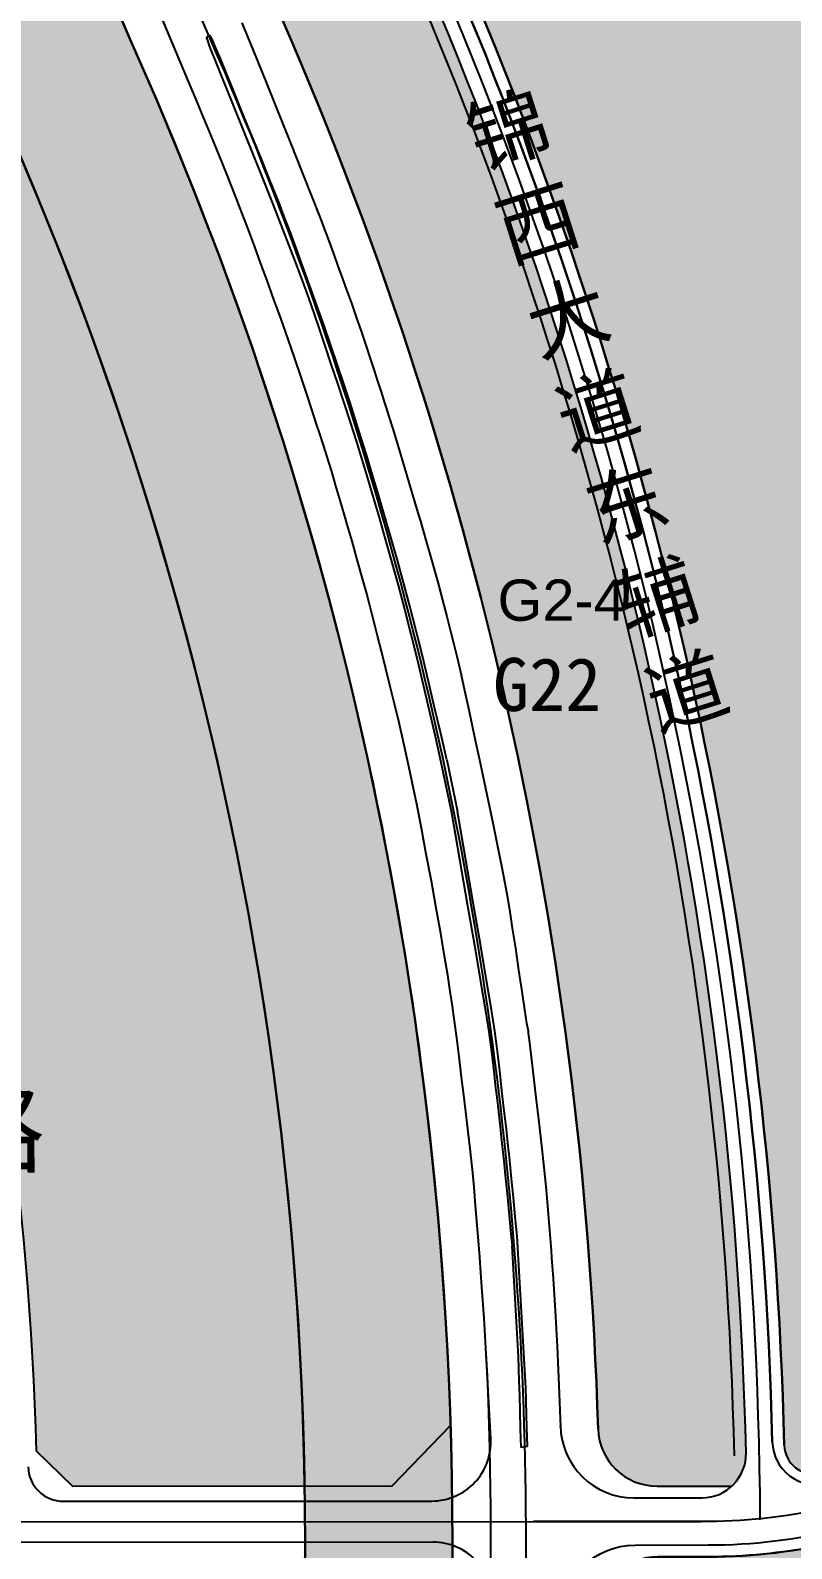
# Model space of a CAD drawing. Extents: x 2442 to 11417, y 1140 to 9206.
# Drawn here: x 7210 to 7468, y 3651 to 4167 of the extents above; entities that cross this region are included whole.
import ezdxf

# ---------------------------------------------------------------- set-up
doc = ezdxf.new("R2010")
doc.units = 0
doc.header["$LTSCALE"] = 1000
doc.header["$MEASUREMENT"] = 0
for name, pattern in [('CENTER', [50.800000000000004, 31.75, -6.35, 6.35, -6.35]), ('CENTER2', [28.575000000000003, 19.05, -3.175, 3.175, -3.175]), ('DASHDOT', [25.4, 12.7, -6.35, 0, -6.35])]:
    doc.linetypes.add(name, pattern=pattern)
for name, color, linetype in [('01-R2-R2二类居住', 2, 'Continuous'), ('08-G11-公园', 3, 'Continuous'), ('08-G22-防护绿地', 104, 'Continuous'), ('14-z地块编号', 217, 'Continuous'), ('a-dlcenter', 1, 'CENTER'), ('FGX', 212, 'Continuous'), ('RD-中线', 7, 'DASHDOT'), ('RD-侧石线', 5, 'Continuous'), ('RD-红线', 1, 'Continuous'), ('RD-绿线', 3, 'Continuous'), ('road-name', 2, 'Continuous'), ('YD-G2', 94, 'Continuous'), ('YD-R2', 50, 'Continuous'), ('用地性质代码', 7, 'Continuous'), ('用地线', 5, 'Continuous'), ('路名', 7, 'Continuous'), ('道路', 7, 'Continuous'), ('道路红线', 12, 'Continuous'), ('道路绿化', 84, 'Continuous')]:
    doc.layers.add(name, color=color, linetype=linetype)
doc.styles.get("Standard").update_dxf_attribs({"font": 'gbenor.shx', "bigfont": 'gbcbig.shx'})
doc.styles.add('xtx', font='')
doc.styles.add('黑体', font='simhei.ttf')
doc.styles.get('xtx').set_extended_font_data('SimSun')

msp = doc.modelspace()

# ---------------------------------------------------------------- hatches: boundary and pattern name
at = {"layer": '01-R2-R2二类居住', "linetype": 'Continuous'}
h = msp.add_hatch(color=256, dxfattribs=at)
edge = h.paths.add_edge_path()
edge.add_arc((6108.475630416755, 3653.316590217634), 1357.317628964684, 1.3955836430238833, 23.714683296225303, ccw=False)
edge.add_arc((7475.387672011913, 3686.617776679394), 10.00000000000002, 181.3955836430276, 283.1003062280993)
edge.add_arc((7439.575942952881, 3840.505788109132), 167.9999999999895, 283.1003062280996, 297.3518120817749)
edge.add_line((7516.764036164689, 3691.287832532996), (7555.432586925105, 3711.290463509497))
edge.add_arc((7487.433552429041, 3842.744376755179), 148.0000000000001, 297.3518120817501, 342.5421233592349)
edge.add_line((7628.616342281621, 3798.343702780088), (7646.328011525173, 3854.662282046557))
edge.add_arc((7505.145221672589, 3899.062956021647), 148.0000000000033, 342.5421233592357, 355.8719872615684)
edge.add_line((7652.761266394576, 3888.409161362583), (7657.223201860747, 3950.232510356906))
edge.add_arc((7617.32697355751, 3953.111914318815), 39.99999999999919, 355.8719872615687, 411.3738918238401)
edge.add_line((7642.296399565565, 3984.361358551124), (7586.18183983523, 4029.198903076556))
edge.add_arc((7704.162377723288, 4176.85252707422), 188.9999999999976, 202.6310605966043, 231.3738918238412, ccw=False)
edge.add_line((7529.715046736744, 4104.126130823133), (7472.907070354825, 4240.390271072421))
edge.add_arc((7454.44703532979, 4232.694356125223), 20.00000000000068, 22.63106059658344, 113.2056629899328)
edge.add_line((7446.566380269796, 4251.07628409335), (7356.396023306399, 4212.418669881331))
edge.add_arc((7360.336350836396, 4203.227705897269), 9.999999999999337, 113.2056629899383, 203.7146832962289)
at = {"layer": '08-G11-公园'}
msp.add_hatch(color=256, dxfattribs=at).paths.add_polyline_path([(7782.602884192788, 3735.943137191704), (7745.97390558699, 3748.635887742318), (7727.503650278811, 3780.342243713018), (7657.291287970123, 3809.52391214926), (7651.510848744201, 3791.14359348683, -0.1997757550896487), (7566.459457383927, 3689.9736127129), (7527.790906623511, 3669.970981736399, -0.1197267733134527), (7439.718195785114, 3648.505840806755), (7422.544000506697, 3648.4931164391, 0.4084759818508383), (7402.5623860019, 3628.870861186317, -0.02252559001757801), (7395.115465028623, 3512.547059996427), (7471.577374866159, 3535.407278300107), (7593.489148295928, 3510.406748361334), (7677.82968348929, 3595.222372351345)])
at = {"layer": '08-G22-防护绿地'}
h = msp.add_hatch(color=256, dxfattribs=at)
edge = h.paths.add_edge_path()
edge.add_line((7334.939452584765, 4203.749492993502), (7329.610950818009, 4216.167791468655))
edge.add_line((7329.610950818009, 4216.167791468655), (7276.134913440654, 4340.795955723679))
edge.add_line((7276.134913440654, 4340.795955723679), (7248.567740321305, 4328.977524096721))
edge.add_arc((7256.448339504784, 4310.595572173453), 19.99999999999993, 113.2054888250473, 203.2234304029833)
edge.add_line((7238.068856210448, 4302.70921725922), (7289.155218944785, 4183.650290713884))
edge.add_arc((6108.475630416755, 3653.316590217638), 1294.317628964683, 1.708086811278406, 24.188502823313286, ccw=False)
edge.add_arc((7422.209259462841, 3692.492880505868), 20.00000000000009, 181.7080868112771, 270.0424504565383)
edge.add_line((7422.224077466197, 3672.4928859952), (7447.656635227979, 3672.511728986684))
edge.add_arc((7437.450449097968, 3683.504170238726), 15.00000000000015, 312.875878522607, 361.3012462840496)
edge.add_arc((6108.475630416739, 3653.316590217629), 1344.317628964703, 1.301246284051628, 24.17038509429955)
h = msp.add_hatch(color=256, dxfattribs=at)
edge = h.paths.add_edge_path()
edge.add_line((7334.939452584765, 4203.749492993502), (7329.610950818009, 4216.167791468655))
edge.add_line((7329.610950818009, 4216.167791468655), (7276.134913440654, 4340.795955723679))
edge.add_line((7276.134913440654, 4340.795955723679), (7248.567740321305, 4328.977524096721))
edge.add_arc((7256.448339504784, 4310.595572173453), 19.99999999999993, 113.2054888250473, 203.2234304029833)
edge.add_line((7238.068856210448, 4302.70921725922), (7289.155218944785, 4183.650290713884))
edge.add_arc((6108.475630416755, 3653.316590217638), 1294.317628964683, 1.708086811278406, 24.188502823313286, ccw=False)
edge.add_arc((7422.209259462841, 3692.492880505868), 20.00000000000009, 181.7080868112771, 270.0424504565383)
edge.add_line((7422.224077466197, 3672.4928859952), (7447.656635227979, 3672.511728986684))
edge.add_arc((7437.450449097968, 3683.504170238726), 15.00000000000015, 312.875878522607, 361.3012462840496)
edge.add_arc((6108.475630416739, 3653.316590217629), 1344.317628964703, 1.301246284051628, 24.17038509429955)
h = msp.add_hatch(color=256, dxfattribs=at)
edge = h.paths.add_edge_path()
edge.add_line((7243.374194280937, 4163.54360977982), (7192.064836410959, 4283.122235909535))
edge.add_arc((7173.685353116623, 4275.235880995301), 20.00000000000058, 23.2234304029857, 113.127509044659)
edge.add_line((7165.829779132745, 4293.628541416889), (7138.209957855527, 4281.832012557491))
edge.add_line((7138.209957855527, 4281.832012557491), (7197.596574086169, 4143.428994586744))
edge.add_arc((6108.475630416757, 3653.316590217637), 1194.317628964682, -8.770582109090924, 24.22809441629431, ccw=False)
edge.add_line((7288.827864587711, 3471.208923867598), (7260.267434866347, 3299.86862617218))
edge.add_line((7260.267434866347, 3299.86862617218), (7310.517215631609, 3297.228458601369))
edge.add_line((7310.517215631609, 3297.228458601369), (7338.19659158493, 3463.28312101836))
edge.add_arc((6108.475630416756, 3653.316590217637), 1244.317628964683, 351.2153527286596, 384.2077019188029)
h = msp.add_hatch(color=256, dxfattribs=at)
edge = h.paths.add_edge_path()
edge.add_line((7243.374194280937, 4163.54360977982), (7192.064836410959, 4283.122235909535))
edge.add_arc((7173.685353116623, 4275.235880995301), 20.00000000000058, 23.2234304029857, 113.127509044659)
edge.add_line((7165.829779132745, 4293.628541416889), (7138.209957855527, 4281.832012557491))
edge.add_line((7138.209957855527, 4281.832012557491), (7197.596574086169, 4143.428994586744))
edge.add_arc((6108.475630416757, 3653.316590217637), 1194.317628964682, -8.770582109090924, 24.22809441629431, ccw=False)
edge.add_line((7288.827864587711, 3471.208923867598), (7260.267434866347, 3299.86862617218))
edge.add_line((7260.267434866347, 3299.86862617218), (7310.517215631609, 3297.228458601369))
edge.add_line((7310.517215631609, 3297.228458601369), (7338.19659158493, 3463.28312101836))
edge.add_arc((6108.475630416756, 3653.316590217637), 1244.317628964683, 351.2153527286596, 384.2077019188029)
at = {"layer": 'YD-G2'}
msp.add_hatch(color=256, dxfattribs=at).paths.add_polyline_path([(7245.821480696683, 4158.064815106601), (7195.743444344215, 4274.728827038219), (7155.947366242596, 4291.429584705314), (6709.295645913797, 4117.85255742278), (6696.749622474086, 4097.487979776173), (6697.302680513871, 4091.734712790229), (7145.106446522991, 4265.75944609377), (7197.596570534757, 4143.428994589602, -0.1020715929990169), (7302.640715412725, 3672.404286651533), (7332.1833384554, 3672.426174791358), (7352.158231790213, 3693.065048860447, 0.09673312047629434)])
at = {"layer": 'YD-R2'}
msp.add_hatch(color=256, dxfattribs=at).paths.add_polyline_path([(7197.596570534755, 4143.428994589606), (7145.10644652299, 4265.759446093769), (6697.302680513869, 4091.734712790229), (6709.188178410173, 3968.094086057549), (6725.087445900946, 3957.912594176383), (6972.262761213718, 4044.199621729293, -0.4367283027675882), (7175.098741148694, 3936.618480172276, -0.05794045936683297), (7211.64503814069, 3684.333985371367), (7223.917081077519, 3672.345960283107), (7302.640715412725, 3672.404286651533, 0.1020715929990179)])

# ---------------------------------------------------------------- linework, layer by layer
at = {"layer": 'a-dlcenter', "color": 5, "linetype": 'CENTER2', "flags": 128}
msp.add_lwpolyline([(7323.430058504998, 3222.645616653081), (7362.880584287894, 3459.317995109134, 0.1449455495532406), (7266.264293723936, 4173.597912501935), (7197.330942365108, 4334.250000000002), (7117.755101327084, 4519.793948325749), (6889.242942365108, 5052.146000000002), (6889.242942365108, 5052.146000000002), (6649.411942365114, 5614.827500000001), (6525.377942365109, 5900.646000000002), (6445.866146999993, 6093.573545750114, -0.1035275902348998), (6361.427087000047, 6674.771469499916, -0.003724792020223695), (6361.427087000047, 6674.771469499916), (6377.874942365108, 7016.572000000001), (6386.858786088389, 7190.456176051236), (6419.394781638839, 7860.636821997102)], format="xyb", dxfattribs=at)
msp.add_lwpolyline([(7323.430058504998, 3222.645616653081), (7362.880584287894, 3459.317995109134, 0.1449455495532406), (7266.264293723936, 4173.597912501935), (7197.330942365108, 4334.250000000002), (7117.755101327084, 4519.793948325749), (6889.242942365108, 5052.146000000002), (6889.242942365108, 5052.146000000002), (6649.411942365114, 5614.827500000001), (6525.377942365109, 5900.646000000002), (6445.866146999993, 6093.573545750114, -0.1035275902348998), (6361.427087000047, 6674.771469499916, -0.003724792020223695), (6361.427087000047, 6674.771469499916), (6377.874942365108, 7016.572000000001), (6386.858786088389, 7190.456176051236), (6419.394781638839, 7860.636821997102)], format="xyb", dxfattribs=at)
at = {"layer": 'a-dlcenter', "linetype": 'CENTER2', "flags": 128}
for points in [[(7457.271285261503, 3661.015790035626, 0.1044061695527597), (7339.060184819475, 4205.558068804106), (7335.71847363305, 4213.3460678979)], [(7457.271285261503, 3661.015790035626, 0.1044061695527597), (7339.060184819475, 4205.558068804106), (7335.71847363305, 4213.3460678979)], [(7821.692175625201, 4174.114208983431), (7752.102804452838, 4112.801785140107, 0.1050037676913279), (7707.487374454903, 4052.791401545841), (7670.899520254578, 3973.026644787557), (7664.730134885547, 3887.54534017401, -0.05822817788151555), (7657.775264756463, 3851.062227399928), (7640.063595512911, 3794.743648133459, -0.1997757550896482), (7560.946022154516, 3700.632038111199), (7522.2774713941, 3680.629407134697, -0.119726773313452), (7439.709304983104, 3660.505837513157), (7380.278425515757, 3660.461805152515)]]:
    msp.add_lwpolyline(points, format="xyb", dxfattribs=at)
at = {"layer": 'FGX'}
msp.add_lwpolyline([(7302.640715412722, 3672.404286651737, 0.1020715929989738), (7197.596570534757, 4143.428994589602), (7145.106446522989, 4265.759446093769)], format="xyb", dxfattribs=at)
at = {"layer": 'RD-中线'}
msp.add_line((6999.498886574065, 3660.179685472773), (7437.35018174182, 3660.504089648634), dxfattribs=at)
at = {"layer": 'RD-中线', "flags": 128}
msp.add_lwpolyline([(7321.535268033997, 3211.278373278205), (7342.31483092299, 3335.93954001361), (7362.880580739975, 3459.317995117642, 0.1449455495532406), (7266.264290170791, 4173.597912509584), (7197.330938810864, 4334.250000006755), (7117.755097771555, 4519.793948332595), (6889.242938805787, 5052.146000005348), (6889.242938805787, 5052.146000005348), (6649.411938801823, 5614.82750000377), (6525.377938799713, 5900.646000001925), (6445.866143433239, 6093.573545751888, -0.1035275902348998), (6361.4270834291, 6674.771469501242), (6361.4270834291, 6674.771469501242), (6377.874938791787, 7016.57200000093), (6386.858782513835, 7190.456176053151), (6424.753739770515, 7971.021408694319)], format="xyb", dxfattribs=at)
at = {"layer": 'RD-侧石线', "linetype": 'ByBlock'}
for p, q in [((7260.091229446968, 4156.881655007182), (7249.999996446822, 4180.862924007518)), ((7263.015875447086, 4149.867629006929), (7260.091229446968, 4156.881655007182)), ((7265.811781447141, 4143.15256600717), (7263.015875447086, 4149.867629006929)), ((7268.414575447074, 4136.885946007205), (7265.811781447141, 4143.15256600717)), ((7270.759888447237, 4131.217252007972), (7268.414575447074, 4136.885946007205)), ((7272.805758447216, 4126.242058007255), (7270.759888447237, 4131.217252007972)), ((7274.599851447228, 4121.840320007509), (7272.805758447216, 4126.242058007255)), ((7276.212243447302, 4117.838087007059), (7274.599851447228, 4121.840320007509)), ((7277.71301144735, 4114.061409007569), (7276.212243447302, 4117.838087007059)), ((7279.172229447385, 4110.336336007132), (7277.71301144735, 4114.061409007569)), ((7280.654976447384, 4106.499928007143), (7279.172229447385, 4110.336336007132)), ((7282.206333447439, 4102.433297007477), (7280.654976447384, 4106.499928007143)), ((7283.866386447374, 4098.028564007293), (7282.206333447439, 4102.433297007477)), ((7285.675221447518, 4093.177850007622), (7283.866386447374, 4098.028564007293)), ((7287.672922447548, 4087.773280007317), (7285.675221447518, 4093.177850007622)), ((7289.879105447642, 4081.759418008207), (7287.672922447548, 4087.773280007317)), ((7292.231514447615, 4075.290608007571), (7289.879105447642, 4081.759418008207)), ((7294.64742344768, 4068.573639007326), (7292.231514447615, 4075.290608007571)), ((7297.044109447779, 4061.815297007907), (7294.64742344768, 4068.573639007326)), ((7299.338845447788, 4055.222372007996), (7297.044109447779, 4061.815297007907)), ((7301.460677447789, 4048.981078007248), (7299.338845447788, 4055.222372007996)), ((7303.385723447933, 4043.19534300734), (7301.460677447789, 4048.981078007248)), ((7305.101874447801, 4037.948521008228), (7303.385723447933, 4043.19534300734)), ((7306.597020447875, 4033.323968007863), (7305.101874447801, 4037.948521008228)), ((7307.85904944794, 4029.405039007577), (7306.597020447875, 4033.323968007863)), ((7308.899037447927, 4026.187972008285), (7307.85904944794, 4029.405039007577)), ((7309.820797447976, 4023.320543007543), (7308.899037447927, 4026.187972008285)), ((7310.751327448019, 4020.363412007585), (7309.820797447976, 4023.320543007543)), ((7311.817628447993, 4016.877237008054), (7310.751327448019, 4020.363412007585)), ((7313.14669744804, 4012.422678008135), (7311.817628447993, 4016.877237008054)), ((7314.818358448101, 4006.723386007733), (7313.14669744804, 4012.422678008135)), ((7316.723738448047, 4000.154972008139), (7314.818358448101, 4006.723386007733)), ((7316.768284448203, 4000.000000007433), (7316.723738448047, 4000.154972008139)), ((7318.706787448159, 3993.256039007828), (7316.768284448203, 4000.000000007433)), ((7320.611456448309, 3986.565189007576), (7318.706787448159, 3993.256039007828)), ((7322.281695448259, 3980.621024007893), (7320.611456448309, 3986.565189007576)), ((7323.608141448307, 3975.800179007866), (7322.281695448259, 3980.621024007893)), ((7324.668167448383, 3971.831418008052), (7323.608141448307, 3975.800179007866)), ((7325.585831448315, 3968.281536007417), (7324.668167448383, 3971.831418008052)), ((7326.485192448393, 3964.717329008271), (7325.585831448315, 3968.281536007417)), ((7327.490308448376, 3960.705593008001), (7326.485192448393, 3964.717329008271)), ((7328.695000448461, 3955.915675007911), (7327.490308448376, 3960.705593008001)), ((7330.072130448546, 3950.427137008027), (7328.695000448461, 3955.915675007911)), ((7331.564322448631, 3944.42208900744), (7330.072130448546, 3950.427137008027)), ((7333.114201448547, 3938.082644008224), (7331.564322448631, 3944.42208900744)), ((7334.664392448547, 3931.590916008084), (7333.114201448547, 3938.082644008224)), ((7336.172303448639, 3925.070178008283), (7334.664392448547, 3931.590916008084)), ((7337.65448344867, 3918.408356008696), (7336.172303448639, 3925.070178008283)), ((7339.1422674488, 3911.434535007947), (7337.65448344867, 3918.408356008696)), ((7340.666988448821, 3903.977802007974), (7339.1422674488, 3911.434535007947)), ((7342.259981448921, 3895.867245008261), (7340.666988448821, 3903.977802007974)), ((7343.934830448873, 3887.034644008306), (7342.259981448921, 3895.867245008261)), ((7345.634120449002, 3877.822562007682), (7343.934830448873, 3887.034644008306)), ((7347.282688449068, 3868.676256008256), (7345.634120449002, 3877.822562007682)), ((7348.805368449053, 3860.040983008791), (7347.282688449068, 3868.676256008256)), ((7350.126996449161, 3852.362000008105), (7348.805368449053, 3860.040983008791)), ((7351.197620449193, 3845.930953007604), (7350.126996449161, 3852.362000008105)), ((7352.068129449267, 3840.425040008194), (7351.197620449193, 3845.930953007604)), ((7352.814627449374, 3835.367852008776), (7352.068129449267, 3840.425040008194)), ((7353.513216449334, 3830.282976007515), (7352.814627449374, 3835.367852008776)), ((7354.239996449304, 3824.694000008406), (7353.513216449334, 3830.282976007515)), ((7355.049580449414, 3818.279007008635), (7354.239996449304, 3824.694000008406)), ((7355.910615449458, 3811.334057008513), (7355.049580449414, 3818.279007008635)), ((7356.770258449446, 3804.309703007648), (7355.910615449458, 3811.334057008513)), ((7357.575666449546, 3797.656500008086), (7356.770258449446, 3804.309703007648)), ((7358.273996449567, 3791.825000008681), (7357.575666449546, 3797.656500008086)), ((7358.831301449568, 3787.081611008245), (7358.273996449567, 3791.825000008681)), ((7359.289219449554, 3782.956148007776), (7358.831301449568, 3787.081611008245)), ((7359.708285449683, 3778.794279008095), (7359.289219449554, 3782.956148007776)), ((7360.14903244979, 3773.94167400821), (7359.708285449683, 3778.794279008095)), ((7360.671996449824, 3767.744000008447), (7360.14903244979, 3773.94167400821)), ((7361.317904449806, 3759.752134008112), (7360.671996449824, 3767.744000008447)), ((7362.048261449851, 3750.337785008432), (7361.317904449806, 3759.752134008112)), ((7362.073167449875, 3750.000000007872), (7362.048261449851, 3750.337785008432)), ((7362.804763450008, 3740.077869007823), (7362.073167449875, 3750.000000007872)), ((7363.529109450013, 3729.54930100845), (7362.804763450008, 3740.077869007823)), ((7364.162996450129, 3719.329000008451), (7363.529109450013, 3729.54930100845)), ((7365.790078634778, 3688.490026748147), (7364.162996450129, 3719.329000008451)), ((7220.78542908101, 3667.343638669364), (7345.832675446119, 3667.436286219159)), ((7346.293727671469, 3653.43662396847), (6999.504072874989, 3653.179687393313))]:
    msp.add_line(p, q, dxfattribs=at)
at = {"layer": 'RD-侧石线'}
for p, q in [((7281.285448446876, 4169.207994007686), (7285.241543446961, 4159.609889007338)), ((7285.241543446961, 4159.609889007338), (7289.461344446999, 4149.249795007473)), ((7289.461344446999, 4149.249795007473), (7293.772669447105, 4138.564012007218)), ((7293.772669447105, 4138.564012007218), (7297.956478447151, 4128.111489008042)), ((7297.956478447151, 4128.111489008042), (7301.793731447327, 4118.451173008044)), ((7301.793731447327, 4118.451173008044), (7305.065388447295, 4110.1420120084)), ((7305.065388447295, 4110.1420120084), (7307.620704447393, 4103.571170007521)), ((7307.620704447393, 4103.571170007521), (7309.582121447477, 4098.438666007782)), ((7309.582121447477, 4098.438666007782), (7311.140379447549, 4094.272737007805)), ((7311.140379447549, 4094.272737007805), (7312.486215447398, 4090.601619008408)), ((7312.486215447398, 4090.601619008408), (7313.810367447552, 4086.95354700806)), ((7313.810367447552, 4086.95354700806), (7315.263940447498, 4082.952318007929)), ((7315.263940447498, 4082.952318007929), (7316.839498447567, 4078.603962007808)), ((7316.839498447567, 4078.603962007808), (7318.489973447635, 4074.010069008018)), ((7318.489973447635, 4074.010069008018), (7320.168295447515, 4069.272230007719)), ((7320.168295447515, 4069.272230007719), (7321.8273954477, 4064.49203600773)), ((7321.8273954477, 4064.49203600773), (7323.421525447655, 4059.780277008324)), ((7323.421525447655, 4059.780277008324), (7324.910221447751, 4055.284553007449)), ((7324.910221447751, 4055.284553007449), (7326.254339447794, 4051.161661008196)), ((7326.254339447794, 4051.161661008196), (7327.414736447804, 4047.568401007791)), ((7327.414736447804, 4047.568401007791), (7328.352270447834, 4044.661572008091)), ((7328.352270447834, 4044.661572008091), (7329.061559447792, 4042.481481008118)), ((7329.061559447792, 4042.481481008118), (7329.672272447882, 4040.602472007758)), ((7329.672272447882, 4040.602472007758), (7330.347840447943, 4038.482397007837)), ((7330.347840447943, 4038.482397007837), (7331.251693447942, 4035.579108008461)), ((7331.251693447942, 4035.579108008461), (7332.547263447943, 4031.35045800821)), ((7332.547263447943, 4031.35045800821), (7334.343298448026, 4025.432083007865)), ((7334.343298448026, 4025.432083007865), (7336.529824448024, 4018.170757008372)), ((7336.529824448024, 4018.170757008372), (7338.942184448001, 4010.091037008019)), ((7338.942184448001, 4010.091037008019), (7341.415724448069, 4001.717481008483)), ((7341.415724448069, 4001.717481008483), (7341.91561544812, 4000.000000007727)), ((7341.91561544812, 4000.000000007727), (7343.785786448129, 3993.574646007325)), ((7343.785786448129, 3993.574646007325), (7345.918669448179, 3986.091598007987)), ((7345.918669448179, 3986.091598007987), (7347.804497448307, 3979.315439008251)), ((7347.804497448307, 3979.315439008251), (7349.464347448328, 3973.197776008202)), ((7349.464347448328, 3973.197776008202), (7350.919297448355, 3967.690220007933)), ((7350.919297448355, 3967.690220007933), (7352.1904244484, 3962.744379008746)), ((7352.1904244484, 3962.744379008746), (7353.313260448413, 3958.241905008528)), ((7353.313260448413, 3958.241905008528), (7354.3811404485, 3953.784614007874)), ((7354.3811404485, 3953.784614007874), (7355.501857448423, 3948.904366007995)), ((7355.501857448423, 3948.904366007995), (7356.78319944845, 3943.133021008348)), ((7356.78319944845, 3943.133021008348), (7358.332956448599, 3936.002437008331)), ((7358.332956448599, 3936.002437008331), (7360.213608448629, 3927.249536008385)), ((7360.213608448629, 3927.249536008385), (7362.306389448756, 3917.431481008684)), ((7362.306389448756, 3917.431481008684), (7364.447222448794, 3907.310494008286)), ((7364.447222448794, 3907.310494008286), (7366.472029448841, 3897.648799008427)), ((7366.472029448841, 3897.648799008427), (7368.216736448796, 3889.208621008405))]:
    msp.add_line(p, q, dxfattribs=at)
msp.add_lwpolyline([(7452.4465772823, 3683.844806443469, 0.100117959119061), (7334.939449031457, 4203.74949300158), (7329.6109472646, 4216.167791476391)], format="xyb", dxfattribs=at)
for centre, radius, start, end in [((6108.475626867612, 3653.316590216588), 1353.317628964486, 1.447221955642132, 23.67243659875493), ((7220.776538279013, 3679.343635375941), 12, 181.340435623361, 270.0424504573982)]:
    msp.add_arc(centre, radius, start, end, dxfattribs=at)
at = {"layer": 'RD-侧石线', "linetype": 'ByBlock'}
for centre, radius, start, end in [((7345.817857443145, 3687.436280729503), 20, 270.0424504573982, 3.020158373581851), ((7346.308545674327, 3633.436629458125), 20.00000000006063, 356.8277149684905, 90.04245045406309)]:
    msp.add_arc(centre, radius, start, end, dxfattribs=at)
at = {"layer": 'RD-红线'}
for points in [[(7243.374190673186, 4163.543609908653, -0.09795013270036704), (7352.158231790213, 3693.065048860447), (7332.183338455399, 3672.426174791357), (7223.917081077517, 3672.345960283107), (7211.64503814069, 3684.333985371367, 0.05794045936683594), (7175.098741148691, 3936.618480172288, 0.4367283027675647), (6972.262761213718, 4044.199621729293), (6725.087445900946, 3957.912594176383), (6709.188178410175, 3968.09408605755), (6696.749622474086, 4097.487979776172), (6709.295645913797, 4117.85255742278), (7155.947366242595, 4291.429584705314), (7195.743444344215, 4274.728827038218), (7245.821480697589, 4158.064815104489)], [(7511.871390843298, 3662.636825954735, -0.09662815969785077), (7439.71819223574, 3648.505840815768), (7422.543996957322, 3648.493116448303, 0.4084759818508774), (7402.562382452698, 3628.87086119495, -0.03367873730223478), (7387.564335961681, 3455.35144450641), (7346.88020099079, 3211.278373278205)]]:
    msp.add_lwpolyline(points, format="xyb", dxfattribs=at)
for centre, radius, start, end in [((6108.475626866046, 3653.316590216108), 1340.31762896601, 1.257220606989067, 24.17179710157165), ((6108.475626868538, 3653.316590217063), 1357.317628963493, 1.395583652283514, 23.71468329560942), ((6108.475626868247, 3653.31659021706), 1294.317628963783, 1.708086806730761, 24.18850282568771)]:
    msp.add_arc(centre, radius, start, end, dxfattribs=at)
at = {"layer": 'RD-绿线'}
for p, q in [((7269.564519452275, 4164.477590015045), (7269.412808452224, 4164.317049014933)), ((7269.760231452326, 4164.618177014998), (7269.564519452275, 4164.477590015045)), ((7269.976262452232, 4164.72946901505), (7269.760231452326, 4164.618177014998)), ((7270.188927452321, 4164.802130014727), (7269.976262452232, 4164.72946901505)), ((7270.374545452259, 4164.826819015006), (7270.188927452321, 4164.802130014727)), ((7270.517384452283, 4164.793760014963), (7270.374545452259, 4164.826819015006)), ((7270.633511452202, 4164.691421015244), (7270.517384452283, 4164.793760014963)), ((7270.746949452256, 4164.507832015071), (7270.633511452202, 4164.691421015244)), ((7270.881715452198, 4164.23102201555), (7270.746949452256, 4164.507832015071)), ((7269.412808452224, 4164.317049014933), (7269.362997452296, 4164.045427015471)), ((7269.362997452296, 4164.045427015471), (7269.60985745231, 4163.169739015596)), ((7269.60985745231, 4163.169739015596), (7270.382372452319, 4161.096534015322)), ((7270.382372452319, 4161.096534015322), (7271.909530452418, 4157.232363014872)), ((7271.061831452346, 4163.849021014715), (7270.881715452198, 4164.23102201555)), ((7271.330474452274, 4163.29120501552), (7271.061831452346, 4163.849021014715)), ((7271.80745245237, 4162.252335014919), (7271.330474452274, 4163.29120501552)), ((7272.631735452333, 4160.368517014914), (7271.80745245237, 4162.252335014919)), ((7273.942288452341, 4157.275858015577), (7272.631735452333, 4160.368517014914)), ((7271.909530452418, 4157.232363014872), (7274.420317452435, 4150.98377401542)), ((7275.878079452402, 4152.610465015422), (7273.942288452341, 4157.275858015577)), ((7274.420317452435, 4150.98377401542), (7278.033376452564, 4142.029123014874)), ((7278.504389452504, 4146.195747015152), (7275.878079452402, 4152.610465015422)), ((7281.591754452507, 4138.604324015138), (7278.504389452504, 4146.195747015152)), ((7278.033376452564, 4142.029123014874), (7282.425980452603, 4131.133979015503)), ((7284.837024452633, 4130.596120015049), (7281.591754452507, 4138.604324015138)), ((7282.425980452603, 4131.133979015503), (7287.16506245264, 4119.33571501548)), ((7287.937048452714, 4122.931058015864), (7284.837024452633, 4130.596120015049)), ((7287.16506245264, 4119.33571501548), (7291.817550452833, 4107.671706015511)), ((7290.588676452776, 4116.369059015461), (7287.937048452714, 4122.931058015864)), ((7292.579940452749, 4111.437799015548), (7290.588676452776, 4116.369059015461)), ((7291.817550452833, 4107.671706015511), (7295.950376452944, 4097.179326015189)), ((7294.063608452841, 4107.735956015649), (7292.579940452749, 4111.437799015548)), ((7295.283629452901, 4104.629959015389), (7294.063608452841, 4107.735956015649)), ((7296.483952452924, 4101.486240015248), (7295.283629452901, 4104.629959015389)), ((7297.908528452886, 4097.67122701555), (7296.483952452924, 4101.486240015248)), ((7299.739685452983, 4092.711359015469), (7297.908528452886, 4097.67122701555)), ((7295.950376452944, 4097.179326015189), (7299.241265452923, 4088.629664015596)), ((7301.913270452993, 4086.773111015725), (7299.739685452983, 4092.711359015469)), ((7299.241265452923, 4088.629664015596), (7301.811116453066, 4081.72867401547)), ((7304.303509453128, 4080.18296501573), (7301.913270452993, 4086.773111015725)), ((7301.811116453066, 4081.72867401547), (7303.891627453182, 4075.916029015864)), ((7306.784627453196, 4073.267405015673), (7304.303509453128, 4080.18296501573)), ((7303.891627453182, 4075.916029015864), (7305.714490453156, 4070.63139701532)), ((7309.230850453287, 4066.352913015431), (7306.784627453196, 4073.267405015673)), ((7305.714490453156, 4070.63139701532), (7307.511401453271, 4065.314451015308)), ((7307.511401453271, 4065.314451015308), (7309.464629453266, 4059.525113015612)), ((7311.542439453303, 4059.698139015329), (7309.230850453287, 4066.352913015431)), ((7309.464629453266, 4059.525113015612), (7311.558734453364, 4053.304319015559)), ((7313.723793453421, 4053.290395015953), (7311.542439453303, 4059.698139015329)), ((7311.558734453364, 4053.304319015559), (7313.728853453383, 4046.813256015329)), ((7315.8053464534, 4047.049162015366), (7313.723793453421, 4053.290395015953)), ((7313.728853453383, 4046.813256015329), (7315.910119453511, 4040.213115015673)), ((7317.817534453489, 4040.893918015945), (7315.8053464534, 4047.049162015366)), ((7319.790791453534, 4034.744143015464), (7317.817534453489, 4040.893918015945)), ((7315.910119453511, 4040.213115015673), (7318.037669453541, 4033.665082016019)), ((7318.037669453541, 4033.665082016019), (7320.06491845372, 4027.281482015526)), ((7321.752553453576, 4028.524911015513), (7319.790791453534, 4034.744143015464)), ((7320.06491845372, 4027.281482015526), (7322.018413453702, 4020.97918801609)), ((7323.718266453661, 4022.183674015859), (7321.752553453576, 4028.524911015513)), ((7322.018413453702, 4020.97918801609), (7323.942980453787, 4014.626206016023)), ((7325.700378453739, 4015.673480015537), (7323.718266453661, 4022.183674015859)), ((7327.711337453817, 4008.94737601562), (7325.700378453739, 4015.673480015537)), ((7323.942980453787, 4014.626206016023), (7325.883446453877, 4008.090545015682)), ((7325.883446453877, 4008.090545015682), (7327.884637453896, 4001.240211015705)), ((7329.763591453856, 4001.958409016251), (7327.711337453817, 4008.94737601562)), ((7327.884637453896, 4001.240211015705), (7328.24205045391, 4000.000000015715)), ((7328.24205045391, 4000.000000015715), (7329.978133453991, 3993.975858016074)), ((7330.328223453944, 4000.000000015703), (7329.763591453856, 4001.958409016251)), ((7331.864654453946, 3994.670942015287), (7330.328223453944, 4000.000000015703)), ((7334.002299454, 3987.094597015935), (7331.864654453946, 3994.670942015287)), ((7329.978133453991, 3993.975858016074), (7332.142522454061, 3986.328711015841)), ((7332.142522454061, 3986.328711015841), (7334.343148454159, 3978.362642015964)), ((7336.159367454107, 3979.250311016091), (7334.002299454, 3987.094597015935)), ((7338.318698454164, 3971.159021015716), (7336.159367454107, 3979.250311016091)), ((7334.343148454159, 3978.362642015964), (7336.545351454224, 3970.141522015612)), ((7336.545351454224, 3970.141522015612), (7338.714472454346, 3961.729222016077)), ((7340.463131454302, 3962.84166601602), (7338.318698454164, 3971.159021015716)), ((7338.714472454346, 3961.729222016077), (7340.823888454344, 3953.183210016089)), ((7342.579435454398, 3954.322529016389), (7340.463131454302, 3962.84166601602)), ((7340.823888454344, 3953.183210016089), (7342.879113454501, 3944.53535101561)), ((7344.670093454444, 3945.639289015899), (7342.579435454398, 3954.322529016389)), ((7342.879113454501, 3944.53535101561), (7344.893693454548, 3935.81110601584)), ((7346.741517454534, 3936.832972016129), (7344.670093454444, 3945.639289015899)), ((7344.893693454548, 3935.81110601584), (7346.881178454597, 3927.035937016044)), ((7348.800117454593, 3927.944603015528), (7346.741517454534, 3936.832972016129)), ((7350.85230545476, 3919.015208016607), (7348.800117454593, 3927.944603015528)), ((7346.881178454597, 3927.035937016044), (7348.85511545462, 3918.23530701639)), ((7348.85511545462, 3918.23530701639), (7352.454642454855, 3901.164132015804)), ((7350.85230545476, 3919.015208016607), (7354.473996454854, 3901.51000001584)), ((7357.216354455055, 3885.707216016273), (7354.473996454854, 3901.51000001584)), ((7352.454642454855, 3901.164132015804), (7355.196192454995, 3885.363688016035)), ((7355.196192454995, 3885.363688016035), (7357.828553455184, 3870.149211016222)), ((7359.849622455227, 3870.489228015801), (7357.216354455055, 3885.707216016273)), ((7357.828553455184, 3870.149211016222), (7360.24253845536, 3856.106670016014)), ((7362.264711455261, 3856.440832016103), (7359.849622455227, 3870.489228015801)), ((7360.24253845536, 3856.106670016014), (7362.32895845545, 3843.82203201583)), ((7364.35253345547, 3844.146824015864), (7362.264711455261, 3856.440832016103)), ((7362.32895845545, 3843.82203201583), (7363.978625455585, 3833.881265016175)), ((7366.003996455531, 3834.192000015986), (7364.35253345547, 3844.146824015864)), ((7363.978625455585, 3833.881265016175), (7365.122877455664, 3826.649178015566)), ((7367.150454455611, 3826.941000015921), (7366.003996455531, 3834.192000015986)), ((7365.122877455664, 3826.649178015566), (7365.855163455705, 3821.605947016118)), ((7367.885023455688, 3821.877840016185), (7367.150454455611, 3826.941000015921)), ((7365.855163455705, 3821.605947016118), (7366.309460455766, 3818.010590016439)), ((7368.341264455709, 3818.266380016044), (7367.885023455688, 3821.877840016185)), ((7366.309460455766, 3818.010590016439), (7366.61974245567, 3815.12212501669)), ((7366.61974245567, 3815.12212501669), (7366.919986455731, 3812.199569015661)), ((7366.919986455731, 3812.199569015661), (7367.317334455766, 3808.643040016061)), ((7367.317334455766, 3808.643040016061), (7367.811593455909, 3804.417059015876)), ((7367.811593455909, 3804.417059015876), (7368.37573745591, 3799.627246016027))]:
    msp.add_line(p, q, dxfattribs=at)
at = {"layer": '用地线', "flags": 128}
msp.add_lwpolyline([(7243.374194280937, 4163.54360977982), (7192.064836410959, 4283.122235909535, 0.4137233020515793), (7165.829779132745, 4293.628541416889), (7138.209957855527, 4281.832012557491), (7197.596574086169, 4143.428994586744, -0.1449872033466654), (7288.827864587711, 3471.208923867598), (7260.267434866347, 3299.86862617218), (7310.517215631609, 3297.228458601369), (7338.19659158493, 3463.28312101836, 0.1449590148911523)], format="xyb", close=True, dxfattribs=at)
msp.add_lwpolyline([(7243.374194280937, 4163.54360977982), (7192.064836410959, 4283.122235909535, 0.4137233020515793), (7165.829779132745, 4293.628541416889), (7138.209957855527, 4281.832012557491), (7197.596574086169, 4143.428994586744, -0.1449872033466654), (7288.827864587711, 3471.208923867598), (7260.267434866347, 3299.86862617218), (7310.517215631609, 3297.228458601369), (7338.19659158493, 3463.28312101836, 0.1449590148911523)], format="xyb", close=True, dxfattribs=at)
msp.add_lwpolyline([(7260.267434866347, 3299.86862617218), (7288.827864587711, 3471.208923867598, 0.1449872033466654), (7197.596574086169, 4143.428994586744), (7138.209957855525, 4281.83201255749)], format="xyb", dxfattribs=at)
msp.add_lwpolyline([(7260.267434866347, 3299.86862617218), (7288.827864587711, 3471.208923867598, 0.1449872033466654), (7197.596574086169, 4143.428994586744), (7138.209957855525, 4281.83201255749)], format="xyb", dxfattribs=at)
msp.add_lwpolyline([(7461.361569847978, 3687.496112681987), (7461.361569556029, 3687.496124237809)], close=True, dxfattribs=at)
msp.add_lwpolyline([(7461.361569847978, 3687.496112681987), (7461.361569556029, 3687.496124237809)], close=True, dxfattribs=at)
at = {"layer": '道路', "flags": 128}
for points in [[(7461.361569699825, 3687.496118546114, 0.4775195145401311), (7479.870878086693, 3673.292396891312, 0.06030007974176209), (7518.601847907826, 3687.735024066896), (7557.270398668309, 3707.737655043433, 0.1997757550895727), (7632.432093358718, 3797.143684564545), (7650.143762602279, 3853.462263831042, 0.05822817788147945), (7656.7508892249, 3888.121220966392), (7661.212824691066, 3949.944569960716, 0.2470207928933705), (7644.793342166366, 3987.486302974355), (7588.678782436002, 4032.323847499814, -0.1260759596642148), (7533.40705374175, 4105.665313812574), (7476.599077359831, 4241.929454061861, 0.4171539614508067), (7444.990249257798, 4254.752669686975), (7355.746848624545, 4216.492457918607, 0.4166017042323412), (7347.919502121822, 4196.683403484094, -0.09728093774219981), (7461.361569699819, 3687.496118546341)], [(7281.28545200004, 4169.207994000055), (7285.241547000012, 4159.609888999723), (7289.461347999983, 4149.249795000069), (7293.772672999941, 4138.564011999872), (7297.95648199995, 4128.111488999799), (7301.793735000014, 4118.451173000038), (7305.065392000019, 4110.142012000084), (7307.620707999973, 4103.571169999894), (7309.582125000015, 4098.438666000031), (7311.14038300002, 4094.272736999672), (7312.486218999955, 4090.601619000081), (7313.810371000029, 4086.953546999954), (7315.263943999948, 4082.952318000142), (7316.839502000017, 4078.603961999994), (7318.489977000048, 4074.010069000069), (7320.168298999954, 4069.272229999769), (7321.827399000002, 4064.492035999894), (7323.421528999985, 4059.780277000275), (7324.910225, 4055.284552999772), (7326.254343000008, 4051.161660999991), (7327.414739999978, 4047.568400999997), (7328.352274000004, 4044.661572000012), (7329.061563000025, 4042.481481000315), (7329.672276000027, 4040.60247200029), (7330.347843999974, 4038.482397000305), (7331.251697, 4035.579108000267), (7332.547267000016, 4031.350458000321), (7334.343302000023, 4025.432082999963), (7336.529827999999, 4018.170756999869), (7338.942188000015, 4010.091037000064), (7341.415727999993, 4001.717481000349), (7341.915618999978, 4000), (7343.785789999936, 3993.574645999819), (7345.918672999949, 3986.091597999912), (7347.804501000035, 3979.315438999794), (7349.464351000031, 3973.197776000015), (7350.919301000016, 3967.690220000222), (7352.190428000002, 3962.744379000273), (7353.313264000055, 3958.241905000061), (7354.381143999984, 3953.784614000004), (7355.501860999968, 3948.90436600009), (7356.78320299997, 3943.133020999841), (7358.332960000029, 3936.002436999697), (7360.213611999992, 3927.249536000192), (7362.306393000006, 3917.431481000036), (7364.447226000018, 3907.310494000092), (7366.472032999969, 3897.648799000308), (7368.216739999945, 3889.20862099994), (7369.566227000032, 3882.510956999846), (7370.601214999973, 3877.111903999932), (7371.45138100005, 3872.326334000099), (7372.246406000049, 3867.469116999768), (7373.11596700002, 3861.855124999769), (7374.148664999986, 3855.04904300021), (7375.268784000014, 3847.614814999979), (7376.359531000024, 3840.366196000017), (7377.304111999983, 3834.116943999659), (7377.985731999972, 3829.680815999862), (7378.331089999934, 3827.557091000024), (7378.440843999968, 3826.987147999927), (7378.459145999979, 3826.897884999868), (7378.530147999933, 3826.216202000156), (7378.79800000001, 3823.868999999948), (7379.36590699997, 3819.090125000104), (7380.173286999983, 3812.341208999977), (7381.118614999985, 3804.390829999931), (7382.10036099999, 3796.007567999884), (7383.016999999993, 3787.959999999963), (7383.792418000055, 3780.799354999792), (7384.452164000017, 3774.207456999924), (7385.047201000038, 3767.648781999946), (7385.628491999989, 3760.587805000134), (7386.246999999974, 3752.48900000006), (7386.426434000023, 3750), (7386.93566800002, 3742.936209000181), (7387.655359000026, 3731.99073900003), (7388.348915999988, 3719.833265000023), (7388.959181999962, 3706.644459999632), (7389.429000000004, 3692.604999999981), (7389.421311986314, 3692.997424561726, 0.4087039245305335), (7414.435038250004, 3668.487113995286), (7437.461562600485, 3668.504174355723, 0.4206632033111083), (7452.446580831919, 3683.844806434657, 0.1001179591190528), (7334.939452584765, 4203.749492993502)], [(7358.862000000023, 3359.328000000212), (7374.869000000006, 3457.371999999974), (7380.583900000027, 3500), (7381.238000000012, 3504.87900000019), (7385.114000000001, 3542.398000000045), (7387.121999999974, 3567.550999999978), (7389.684999999998, 3614.998999999836), (7389.791884000006, 3631.056184999645), (7389.777233505297, 3627.593117575787, -0.4127582298243025), (7414.758487290344, 3652.487349247335), (7439.715232184444, 3652.505839708889, 0.119726773313453), (7525.953094880374, 3673.523790202499), (7564.62164564079, 3693.526421179, 0.199775755089648), (7647.695097667104, 3792.343611702373), (7665.406766910656, 3848.662190968842, 0.05822817788151585), (7672.709380546195, 3886.969459381628), (7676.638412589852, 3941.409045316112, -0.08974360982850796), (7691.146857156622, 3997.979657229886), (7714.758891112294, 4049.455978708885, -0.105003767691329), (7757.39141311032, 4106.799234143406), (7803.200693120972, 4147.159966603755, -0.4265410705915103), (7837.723019760551, 4144.249829397953), (7837.723019760551, 4144.249829397953)]]:
    msp.add_lwpolyline(points, format="xyb", dxfattribs=at)
msp.add_lwpolyline([(7365.795999999973, 3646.345000000205), (7365.81990100001, 3652.469504000153), (7365.81673000002, 3658.705608999822), (7365.784709000029, 3665.095660999883), (7365.722057999985, 3671.682008999866), (7365.626999999979, 3678.507000000216), (7365.494232999976, 3685.62606499996), (7365.30436400004, 3693.146958999801), (7365.034479000024, 3701.190520999953), (7364.661661999999, 3709.877588000149), (7364.163, 3719.328999999911), (7363.529113000026, 3729.549300999846), (7362.804767000023, 3740.077868999913), (7362.073170999996, 3750), (7362.04826499999, 3750.337784999982), (7361.317907999968, 3759.752133999951), (7360.67200000002, 3767.743999999948), (7360.149035999959, 3773.941674000118), (7359.708289000031, 3778.794279000256), (7359.289222999942, 3782.956147999968), (7358.831305, 3787.081611000001), (7358.273999999976, 3791.825000000186), (7357.575669999991, 3797.656500000041), (7356.770261999976, 3804.30970299989), (7355.910618999973, 3811.334057), (7355.049584000022, 3818.279006999917), (7354.239999999991, 3824.694000000134), (7353.513219999964, 3830.282975999638), (7352.814631000045, 3835.367852000054), (7352.068132999993, 3840.425040000118), (7351.197623999964, 3845.930952999741), (7350.126999999979, 3852.362000000197), (7348.805372000032, 3860.040983000305), (7347.282691999979, 3868.676256000064), (7345.634123999975, 3877.822561999783), (7343.934834000014, 3887.034643999767), (7342.259985000012, 3895.867244999856), (7340.666992000013, 3903.977802000009), (7339.142271000019, 3911.434535000008), (7337.654486999963, 3918.408356000204), (7336.172306999972, 3925.070177999791), (7334.664395999978, 3931.590915999841), (7333.114204999991, 3938.082643999718), (7331.564326000051, 3944.422088999767), (7330.072134000016, 3950.427137000021), (7328.695003999979, 3955.915674999822), (7327.49031199998, 3960.705593000166), (7326.485196000023, 3964.717329000123), (7325.585835000034, 3968.281535999849), (7324.668171000027, 3971.831418000162), (7323.608145000006, 3975.800179000013), (7322.281698999985, 3980.621023999993), (7320.611460000044, 3986.565188999753), (7318.706790999975, 3993.256039000116), (7316.768288000021, 4000), (7316.723742000002, 4000.154972000048), (7314.818361999991, 4006.723385999911), (7313.146701000049, 4012.422677999828), (7311.817631999962, 4016.877237000037), (7310.751331000065, 4020.363411999773), (7309.820800999994, 4023.320543000009), (7308.899040999997, 4026.187972000334), (7307.859052999993, 4029.405038999859), (7306.597023999959, 4033.323968000244), (7305.101877999958, 4037.948520999867), (7303.385727000074, 4043.195342999883), (7301.460681000026, 4048.981077999808), (7299.338848999992, 4055.222372000106), (7297.04411300004, 4061.81529700011), (7294.647427000047, 4068.573638999835), (7292.231518000015, 4075.29060800001), (7289.87910900003, 4081.759418000001), (7287.672926000028, 4087.773279999848), (7285.675225000014, 4093.177850000095), (7283.866389999981, 4098.028564000037), (7282.206337000011, 4102.433296999894), (7280.654979999992, 4106.499927999917), (7279.17223299999, 4110.336335999891), (7277.713014999987, 4114.061408999842), (7276.212247000018, 4117.838086999953), (7274.599855000037, 4121.840319999959), (7272.805761999974, 4126.242058000062), (7270.759892000002, 4131.217252000235), (7268.414578999975, 4136.885945999995), (7265.811785000027, 4143.152565999888), (7263.015879000013, 4149.867628999986), (7260.091232999985, 4156.88165500015), (7250, 4180.862924000248)], dxfattribs=at)
at = {"layer": '道路红线', "flags": 128}
for points in [[(7328.03359870332, 4219.843877208707), (7440.008414672885, 4267.849221935907, 0.4112792642181385), (7450.587794637924, 4293.927064851231), (7411.445754077693, 4387.816283306835, 0.4171530692709284), (7398.275436973436, 4393.15930179487), (7248.567740321305, 4328.977524096721, 0.4143052818151662), (7238.068856210448, 4302.70921725922), (7289.155218944785, 4183.650290713884, -0.0984051238905825), (7402.218146202328, 3691.89673404287, 0.4057243173219963), (7422.224077466197, 3672.4928859952), (7447.65663522798, 3672.511728986684)], [(7056.472881015396, 4246.921801656787), (7165.829779132745, 4293.628541416889, -0.4137233020515793), (7192.064836410959, 4283.122235909535), (7243.374194280937, 4163.54360977982, -0.1449590148911523), (7338.19659158493, 3463.28312101836), (7298.085125548106, 3222.645616653078)], [(7056.472881015396, 4246.921801656787), (7165.829779132745, 4293.628541416889, -0.4137233020515793), (7192.064836410959, 4283.122235909535), (7243.374194280937, 4163.54360977982, -0.1449590148911523), (7338.19659158493, 3463.28312101836), (7298.085125548106, 3222.645616653078)], [(7348.089819928042, 3218.5351219677), (7387.564339509686, 3455.351444498142, 0.03367873730223478), (7402.5623860019, 3628.870861186314, -0.4084759818508774), (7422.544000506697, 3648.4931164391), (7439.718195785114, 3648.505840806755, 0.1197267733134527), (7527.790906623511, 3669.970981736399), (7566.459457383927, 3689.9736127129, 0.1997757550896486), (7651.510848744201, 3791.14359348683), (7669.222517987753, 3847.462172753299, 0.05822817788151577), (7676.699003376519, 3886.681518985436), (7680.628035420175, 3941.121104919926, -0.08974360982850875), (7694.782615485316, 3996.311945811412), (7718.394649440997, 4047.788267290424, -0.1050037676913707), (7760.035717439061, 4103.797958645056), (7802.860264073791, 4141.52896138198, -0.4144851625446537), (7831.100415909531, 4139.73018576016, 0.06381970179384093), (7986.606533182645, 4002.788161678347, 0.06239083450843147)]]:
    msp.add_lwpolyline(points, format="xyb", dxfattribs=at)
msp.add_lwpolyline([(7351.180755282732, 4199.205881677127, -0.09769448157049651), (7465.390638311484, 3686.374225468202, 0.4753949961459387), (7477.654237142232, 3676.878029120549, 0.06226420107076234), (7516.764036164689, 3691.287832532996), (7555.432586925105, 3711.290463509497, 0.1997757550896486), (7628.616342281621, 3798.343702780088), (7646.328011525173, 3854.662282046557, 0.05822817788151533), (7652.761266394576, 3888.409161362583), (7657.223201860747, 3950.232510356906, 0.2470207928934329), (7642.296399565565, 3984.361358551124), (7586.18183983523, 4029.198903076556, -0.1260759596642798), (7529.715046736744, 4104.126130823133), (7472.907070354825, 4240.390271072421, 0.4171539614507158), (7446.566380269796, 4251.07628409335), (7356.396023306399, 4212.418669881331, 0.416818049599587)], format="xyb", close=True, dxfattribs=at)
at = {"layer": '道路绿化'}
msp.add_line((7378.249983999995, 3685.896888000192), (7376.09249499999, 3685.551634000149), dxfattribs=at)
msp.add_line((7378.249983999995, 3685.896888000192), (7376.09249499999, 3685.551634000149), dxfattribs=at)
at = {"layer": '道路绿化', "color": 84, "ltscale": 100, "flags": 128}
for points in [[(7330.32822700002, 4000), (7329.763594999968, 4001.958409000188), (7327.711340999987, 4008.947375999764), (7325.700381999952, 4015.673479999881), (7323.718269999954, 4022.183674000204), (7321.752556999971, 4028.524910999928), (7319.790794999979, 4034.744142999873), (7317.817538000003, 4040.893918000162), (7315.805349999981, 4047.049161999952), (7313.723797000013, 4053.290395000018), (7311.542443000013, 4059.698138999753), (7309.230854000023, 4066.352913000155), (7306.784631000017, 4073.26740500005), (7304.303513000021, 4080.18296500016), (7301.913273999991, 4086.773111000191), (7299.739689000009, 4092.711358999833), (7297.908531999972, 4097.671227000188), (7296.483956000069, 4101.486239999998), (7295.283632999985, 4104.629958999809), (7294.063611999969, 4107.735956000164), (7292.579943999939, 4111.437799000181), (7290.588680000044, 4116.369059000164), (7287.937052000023, 4122.931058000308), (7284.83702799998, 4130.596119999886), (7281.591757999966, 4138.604323999956), (7278.504393000039, 4146.195747000165), (7275.878083000018, 4152.610465000384), (7273.942291999992, 4157.275858000387), (7272.631739000033, 4160.368516999763), (7271.807456000068, 4162.252334999852), (7271.330477999989, 4163.291205000132), (7271.061835000059, 4163.849020999856), (7270.881718999939, 4164.231022000313), (7270.746952999965, 4164.507832000032), (7270.633514999936, 4164.691420999821), (7270.517388000037, 4164.793759999797), (7270.374549, 4164.826818999834), (7270.18893100007, 4164.802129999734), (7269.976266000012, 4164.729468999896), (7269.760235000052, 4164.618176999968), (7269.564522999979, 4164.477590000257), (7269.412811999966, 4164.317048999947), (7269.36300100002, 4164.04542700015), (7269.609860999975, 4163.169739000034), (7270.382375999994, 4161.096534000244), (7271.909534000035, 4157.232363000046), (7274.420320999983, 4150.983774000313), (7278.033380000037, 4142.029122999869), (7282.42598400003, 4131.133979000151), (7287.165065999958, 4119.335715000052), (7291.817554000008, 4107.671706000343), (7295.950379999995, 4097.179325999692), (7299.241268999933, 4088.629664000124), (7301.811119999969, 4081.728674000129), (7303.891631000035, 4075.916029000189), (7305.714493999956, 4070.631397000048), (7307.511404999997, 4065.314450999722), (7309.464632999967, 4059.525113000069), (7311.558737999992, 4053.304318999872), (7313.728856999951, 4046.813256000169), (7315.91012299998, 4040.213115000166), (7318.037672999955, 4033.665082000196), (7320.064922000049, 4027.281481999904), (7322.018417000014, 4020.979188000318), (7323.942984000023, 4014.626206000336), (7325.883450000023, 4008.090545000043), (7327.884641000011, 4001.2402110002), (7328.242053999973, 4000)], [(7330.32822700002, 4000), (7329.763594999968, 4001.958409000188), (7327.711340999987, 4008.947375999764), (7325.700381999952, 4015.673479999881), (7323.718269999954, 4022.183674000204), (7321.752556999971, 4028.524910999928), (7319.790794999979, 4034.744142999873), (7317.817538000003, 4040.893918000162), (7315.805349999981, 4047.049161999952), (7313.723797000013, 4053.290395000018), (7311.542443000013, 4059.698138999753), (7309.230854000023, 4066.352913000155), (7306.784631000017, 4073.26740500005), (7304.303513000021, 4080.18296500016), (7301.913273999991, 4086.773111000191), (7299.739689000009, 4092.711358999833), (7297.908531999972, 4097.671227000188), (7296.483956000069, 4101.486239999998), (7295.283632999985, 4104.629958999809), (7294.063611999969, 4107.735956000164), (7292.579943999939, 4111.437799000181), (7290.588680000044, 4116.369059000164), (7287.937052000023, 4122.931058000308), (7284.83702799998, 4130.596119999886), (7281.591757999966, 4138.604323999956), (7278.504393000039, 4146.195747000165), (7275.878083000018, 4152.610465000384), (7273.942291999992, 4157.275858000387), (7272.631739000033, 4160.368516999763), (7271.807456000068, 4162.252334999852), (7271.330477999989, 4163.291205000132), (7271.061835000059, 4163.849020999856), (7270.881718999939, 4164.231022000313), (7270.746952999965, 4164.507832000032), (7270.633514999936, 4164.691420999821), (7270.517388000037, 4164.793759999797), (7270.374549, 4164.826818999834), (7270.18893100007, 4164.802129999734), (7269.976266000012, 4164.729468999896), (7269.760235000052, 4164.618176999968), (7269.564522999979, 4164.477590000257), (7269.412811999966, 4164.317048999947), (7269.36300100002, 4164.04542700015), (7269.609860999975, 4163.169739000034), (7270.382375999994, 4161.096534000244), (7271.909534000035, 4157.232363000046), (7274.420320999983, 4150.983774000313), (7278.033380000037, 4142.029122999869), (7282.42598400003, 4131.133979000151), (7287.165065999958, 4119.335715000052), (7291.817554000008, 4107.671706000343), (7295.950379999995, 4097.179325999692), (7299.241268999933, 4088.629664000124), (7301.811119999969, 4081.728674000129), (7303.891631000035, 4075.916029000189), (7305.714493999956, 4070.631397000048), (7307.511404999997, 4065.314450999722), (7309.464632999967, 4059.525113000069), (7311.558737999992, 4053.304318999872), (7313.728856999951, 4046.813256000169), (7315.91012299998, 4040.213115000166), (7318.037672999955, 4033.665082000196), (7320.064922000049, 4027.281481999904), (7322.018417000014, 4020.979188000318), (7323.942984000023, 4014.626206000336), (7325.883450000023, 4008.090545000043), (7327.884641000011, 4001.2402110002), (7328.242053999973, 4000)], [(7328.242053999973, 4000), (7329.978136999998, 3993.975858000107), (7332.14252600004, 3986.328711000271), (7334.343152000045, 3978.362641999964), (7336.545355000009, 3970.141522000078), (7338.714476000052, 3961.729222000111), (7340.823892000015, 3953.18320999993), (7342.879117000033, 3944.535350999795), (7344.89369700005, 3935.811106000096), (7346.881181999983, 3927.035937000066), (7348.855118999956, 3918.235307000112)], [(7328.242053999973, 4000), (7329.978136999998, 3993.975858000107), (7332.14252600004, 3986.328711000271), (7334.343152000045, 3978.362641999964), (7336.545355000009, 3970.141522000078), (7338.714476000052, 3961.729222000111), (7340.823892000015, 3953.18320999993), (7342.879117000033, 3944.535350999795), (7344.89369700005, 3935.811106000096), (7346.881181999983, 3927.035937000066), (7348.855118999956, 3918.235307000112)], [(7350.852309000038, 3919.015208000317), (7348.800120999978, 3927.944602999836), (7346.741520999989, 3936.832972000353), (7344.670097000024, 3945.639289000072), (7342.579439000052, 3954.32252900023), (7340.463135000027, 3962.841665999964), (7338.318702000019, 3971.159020999912), (7336.159371000016, 3979.250311000273), (7334.002302999957, 3987.094597000163), (7331.864658000006, 3994.670941999648), (7330.32822700002, 4000)], [(7350.852309000038, 3919.015208000317), (7348.800120999978, 3927.944602999836), (7346.741520999989, 3936.832972000353), (7344.670097000024, 3945.639289000072), (7342.579439000052, 3954.32252900023), (7340.463135000027, 3962.841665999964), (7338.318702000019, 3971.159020999912), (7336.159371000016, 3979.250311000273), (7334.002302999957, 3987.094597000163), (7331.864658000006, 3994.670941999648), (7330.32822700002, 4000)], [(7348.855118999956, 3918.235307000112), (7352.454645999998, 3901.164131999947)], [(7348.855118999956, 3918.235307000112), (7352.454645999998, 3901.164131999947)], [(7350.852309000038, 3919.015208000317), (7354.473999999987, 3901.509999999776)], [(7350.852309000038, 3919.015208000317), (7354.473999999987, 3901.509999999776)], [(7374.728999999992, 3757.316000000108), (7374.116669999959, 3763.900047999807), (7373.503022000019, 3770.422884), (7372.886739000038, 3776.823295999784), (7372.266505000007, 3783.04007200012), (7371.641000000003, 3789.012000000104), (7371.01342600002, 3794.673047999851), (7370.405051000009, 3799.937904000282), (7369.841664000007, 3804.716436000075), (7369.349051000027, 3808.918511999771), (7368.95299999998, 3812.453999999911), (7368.652739000041, 3815.370480000041), (7368.341268000018, 3818.266379999928), (7367.88502700004, 3821.877840000205), (7367.150458000018, 3826.941000000108), (7366.004000000015, 3834.191999999806), (7364.35253699997, 3844.146823999938), (7362.264714999939, 3856.44083199976), (7359.849626000039, 3870.489227999933), (7357.216358000005, 3885.707216000184), (7354.473999999987, 3901.509999999776)], [(7374.728999999992, 3757.316000000108), (7374.116669999959, 3763.900047999807), (7373.503022000019, 3770.422884), (7372.886739000038, 3776.823295999784), (7372.266505000007, 3783.04007200012), (7371.641000000003, 3789.012000000104), (7371.01342600002, 3794.673047999851), (7370.405051000009, 3799.937904000282), (7369.841664000007, 3804.716436000075), (7369.349051000027, 3808.918511999771), (7368.95299999998, 3812.453999999911), (7368.652739000041, 3815.370480000041), (7368.341268000018, 3818.266379999928), (7367.88502700004, 3821.877840000205), (7367.150458000018, 3826.941000000108), (7366.004000000015, 3834.191999999806), (7364.35253699997, 3844.146823999938), (7362.264714999939, 3856.44083199976), (7359.849626000039, 3870.489227999933), (7357.216358000005, 3885.707216000184), (7354.473999999987, 3901.509999999776)], [(7352.454645999998, 3901.164131999947), (7355.196195999975, 3885.363688000012), (7357.828556999972, 3870.149211000185), (7360.242542000022, 3856.106670000125), (7362.32896199997, 3843.822031999938), (7363.978629000019, 3833.881264999975), (7365.122881000047, 3826.649177999701), (7365.855167000031, 3821.605946999975), (7366.309464000049, 3818.010590000078), (7366.619745999982, 3815.122125000227), (7366.919989999966, 3812.199568999931), (7367.317337999993, 3808.643039999995), (7367.811597000051, 3804.417059000116), (7368.375740999996, 3799.627245999873), (7368.982743999979, 3794.379222000018), (7369.605577999959, 3788.778606000356), (7370.222095999983, 3782.921649999917), (7370.829657999973, 3776.867116000038), (7371.430502999981, 3770.6644009999), (7372.026871000009, 3764.36289800005), (7372.620999999985, 3758.012000000104)], [(7352.454645999998, 3901.164131999947), (7355.196195999975, 3885.363688000012), (7357.828556999972, 3870.149211000185), (7360.242542000022, 3856.106670000125), (7362.32896199997, 3843.822031999938), (7363.978629000019, 3833.881264999975), (7365.122881000047, 3826.649177999701), (7365.855167000031, 3821.605946999975), (7366.309464000049, 3818.010590000078), (7366.619745999982, 3815.122125000227), (7366.919989999966, 3812.199568999931), (7367.317337999993, 3808.643039999995), (7367.811597000051, 3804.417059000116), (7368.375740999996, 3799.627245999873), (7368.982743999979, 3794.379222000018), (7369.605577999959, 3788.778606000356), (7370.222095999983, 3782.921649999917), (7370.829657999973, 3776.867116000038), (7371.430502999981, 3770.6644009999), (7372.026871000009, 3764.36289800005), (7372.620999999985, 3758.012000000104)], [(7372.620999999985, 3758.012000000104), (7373.027828999999, 3754.006000000052)], [(7372.620999999985, 3758.012000000104), (7373.027828999999, 3754.006000000052)], [(7378.249983999995, 3685.896888000192), (7378.072118000011, 3692.402829000261), (7377.665725000028, 3705.829674000386), (7374.728999999992, 3757.316000000108)], [(7374.728999999992, 3757.316000000108), (7374.728999999992, 3757.316000000108)], [(7378.249983999995, 3685.896888000192), (7378.072118000011, 3692.402829000261), (7377.665725000028, 3705.829674000386), (7374.728999999992, 3757.316000000108)], [(7374.728999999992, 3757.316000000108), (7374.728999999992, 3757.316000000108)], [(7376.09249499999, 3685.551634000149), (7375.94137200003, 3691.911425000057), (7375.78899999999, 3697.979999999981), (7375.637291999999, 3703.3711430002), (7375.486456000013, 3708.133390999865), (7375.336274000001, 3712.423966999631), (7375.186527999991, 3716.400095999707), (7373.027828999999, 3754.006000000052)], [(7376.09249499999, 3685.551634000149), (7375.94137200003, 3691.911425000057), (7375.78899999999, 3697.979999999981), (7375.637291999999, 3703.3711430002), (7375.486456000013, 3708.133390999865), (7375.336274000001, 3712.423966999631), (7375.186527999991, 3716.400095999707), (7373.027828999999, 3754.006000000052)]]:
    msp.add_lwpolyline(points, dxfattribs=at)

# ---------------------------------------------------------------- texts
at = {"layer": '14-z地块编号', "linetype": 'Continuous', "insert": (7368.104598907231, 3980.245101867809), "char_height": 14, "width": 55.68540158630408, "attachment_point": 1, "style": 'xtx'}
msp.add_mtext('\\pt28;{\\fArial|b0|i0|c0|p32;G2-4}', dxfattribs=at)
msp.add_mtext('\\pt28;{\\fArial|b0|i0|c0|p32;G2-4}', dxfattribs=at)
at = {"layer": 'road-name', "color": 7, "insert": (7355.66073171945, 4138.333300591579), "char_height": 20, "width": 193.3333333333333, "attachment_point": 1, "rotation": 17.618018917013664}
msp.add_mtext('{\\fSimSun|b0|i0|c134|p54;锦\\P西\\P大\\P道\\P东\\P辅\\P道}', dxfattribs=at)
at = {"layer": '用地性质代码', "insert": (7366.545295577143, 3953.609536581158), "char_height": 18, "width": 193.3333333333334, "attachment_point": 1}
msp.add_mtext('{\\fSimSun|b0|i0|c134|p54;G22}', dxfattribs=at)
msp.add_mtext('{\\fSimSun|b0|i0|c134|p54;G22}', dxfattribs=at)
at = {"layer": '路名', "style": '黑体'}
msp.add_text('路', height=25, rotation=0.5484399892900174, dxfattribs=at).set_placement((7180.487805427618, 3781.184498242153))

doc.saveas('drawing.dxf')
